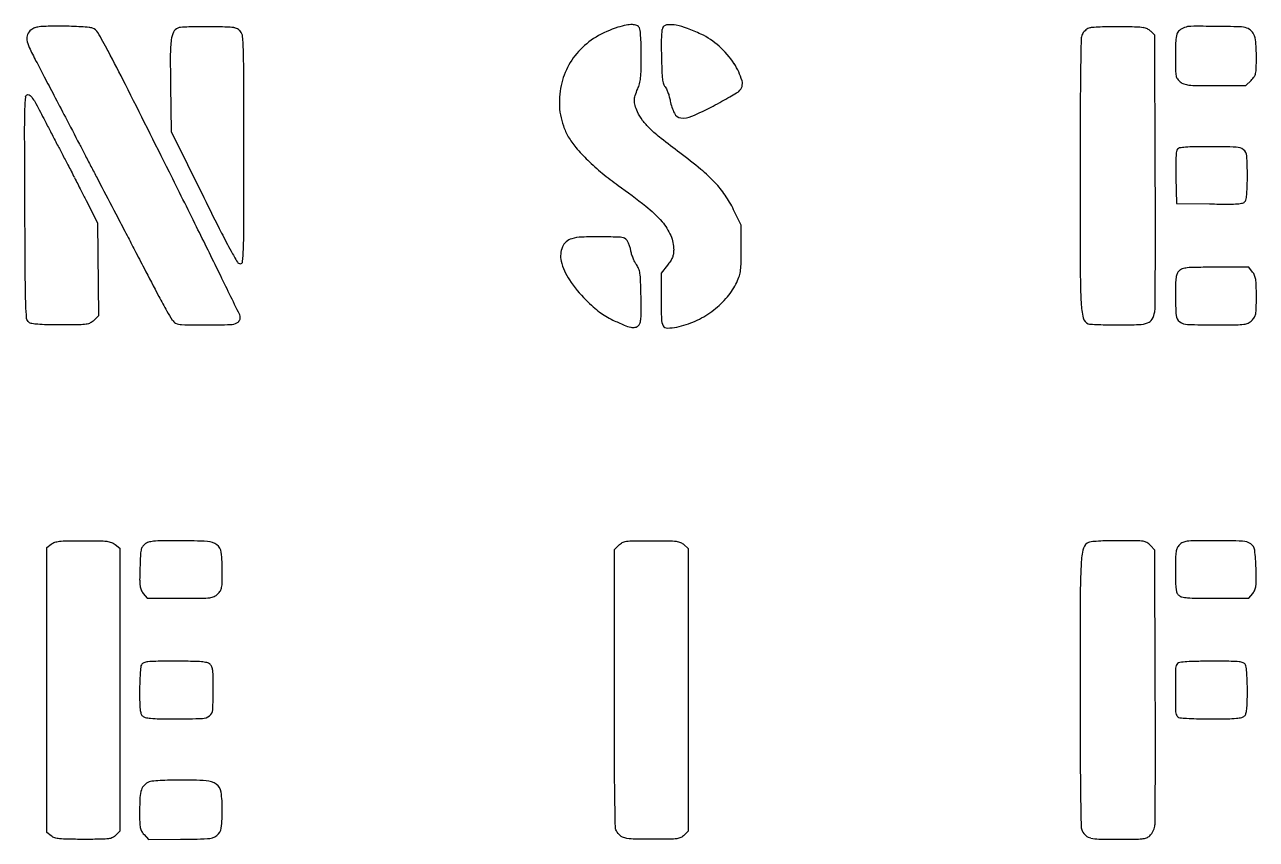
# Model space of a CAD drawing. Header units: centimetres. Extents: x 0 to 40, y 0 to 40.
# Drawn here: x 10.74 to 17.59, y 15.14 to 19.67 of the extents above; entities that cross this region are included whole.
import ezdxf

# ---------------------------------------------------------------- set-up
doc = ezdxf.new("R2010")
doc.units = ezdxf.units.CM
doc.header["$MEASUREMENT"] = 0
doc.layers.add('test v4_0', color=7, linetype='Continuous')

msp = doc.modelspace()

# ---------------------------------------------------------------- linework, layer by layer
at = {"layer": 'test v4_0'}
for p, q in [((17.025, 19.6095), (17.0023, 19.6322)), ((17.0279, 18.8572), (17.025, 19.6095)), ((11.5518, 19.3299), (11.555, 19.0747)), ((17.3621, 19.33), (17.5315, 19.33)), ((17.5315, 19.33), (17.5608, 19.3592)), ((11.555, 19.0747), (11.7372, 18.7074)), ((17.1422, 18.8186), (17.145, 18.675)), ((11.0827, 18.691), (11.145, 18.567)), ((14.725, 18.555), (14.6832, 18.64)), ((17.145, 18.675), (17.33, 18.6723)), ((11.145, 18.567), (11.1509, 18.05)), ((14.725, 18.42), (14.725, 18.555)), ((14.3149, 18.3311), (14.28, 18.2872)), ((17.5485, 18.32), (17.3643, 18.32)), ((17.5693, 18.2937), (17.5485, 18.32)), ((14.28, 18.2872), (14.28, 18.1448)), ((11.1509, 18.05), (11.1259, 18.025)), ((10.865, 16.7618), (10.8886, 16.7809)), ((10.865, 15.1782), (10.865, 16.7618)), ((11.2437, 16.7793), (11.27, 16.7585)), ((11.27, 16.7585), (11.27, 15.1863)), ((14.02, 16.7509), (14.0445, 16.7755)), ((14.02, 15.9798), (14.02, 16.7509)), ((14.4069, 16.7783), (14.43, 16.7565)), ((14.43, 16.7565), (14.43, 15.1863)), ((17.025, 16.7484), (17.0008, 16.7742)), ((17.0279, 15.9967), (17.025, 16.7484)), ((11.3999, 16.5074), (11.4215, 16.48)), ((17.5485, 16.48), (17.5701, 16.5074)), ((11.4215, 16.48), (11.6062, 16.48)), ((17.3626, 16.48), (17.5485, 16.48)), ((10.8886, 15.1591), (10.865, 15.1782)), ((11.27, 15.1863), (11.2483, 15.1631)), ((11.4045, 15.1665), (11.429, 15.14)), ((11.429, 15.14), (11.607, 15.1403)), ((14.43, 15.1863), (14.4083, 15.1631))]:
    msp.add_line(p, q, dxfattribs=at)
for centre, radius, start, end in [((10.8663, 19.2904), 0.369, 90.8287, 97.01194), ((10.9449, 13.8625), 5.7975, 89.99999, 90.82871), ((10.9449, 17.6609), 1.9991, 88.36758, 90.00002), ((10.9591, 18.1602), 1.4996, 86.34257, 88.36757), ((11.7313, 17.0981), 2.5594, 89.17042, 90.52281), ((14.1813, 19.1964), 0.479, 101.53373, 107.1508), ((14.1159, 19.5166), 0.1522, 88.33516, 101.53365), ((14.1182, 19.596), 0.0728, 68.37331, 88.33518), ((14.1346, 19.6372), 0.0285, 28.15491, 68.37337), ((14.3181, 19.6327), 0.0359, 92.44462, 140.30984), ((14.3255, 19.4598), 0.2089, 79.43512, 92.44468), ((14.294, 19.291), 0.3806, 69.66179, 79.4351), ((17.2265, 19.5536), 0.1058, 90.21193, 110.18813), ((17.2635, 9.5684), 10.0911, 89.43823, 90.21195), ((17.2719, 10.4283), 9.2311, 88.59806, 89.43824), ((10.8043, 19.593), 0.052, 155.83005, 188.99612), ((10.8173, 19.5872), 0.0663, 128.18857, 155.83006), ((10.8228, 19.5802), 0.0752, 110.46033, 128.18864), ((10.8346, 19.5487), 0.1087, 97.01194, 110.46031), ((10.9622, 18.2082), 1.4514, 84.59341, 86.3425), ((11.0909, 19.5684), 0.0852, 70.78131, 84.59347), ((11.1016, 19.5992), 0.0526, 30.25968, 70.78137), ((8.4934, 18.0776), 3.0722, 28.06715, 30.25968), ((11.6919, 19.5677), 0.1371, 154.2323, 172.77732), ((11.6102, 19.6072), 0.0464, 112.65677, 154.23231), ((11.611, 19.6053), 0.0484, 93.65095, 112.65673), ((11.7359, 17.6482), 2.0095, 92.35216, 93.65092), ((11.7236, 17.9472), 1.7103, 90.52283, 92.35213), ((11.6336, 10.3465), 9.3117, 88.5721, 89.17049), ((11.858, 19.3504), 0.305, 81.48416, 88.57214), ((11.8935, 19.5871), 0.0656, 61.80913, 81.48416), ((11.8991, 19.5976), 0.0538, 38.96583, 61.80911), ((11.8986, 19.5972), 0.0544, 4.87077, 38.96581), ((10.5383, 19.4813), 1.4197, 1.66346, 4.87067), ((14.1433, 19.2269), 0.4354, 121.16435, 137.81836), ((14.2016, 19.1304), 0.5481, 107.15085, 121.1644), ((14.1279, 19.6337), 0.036, 5.26543, 28.155), ((12.7051, 19.5026), 1.4648, 3.68086, 5.26541), ((12.8928, 19.5146), 1.2767, 1.48648, 3.68084), ((15.1337, 19.5641), 0.8528, 176.95458, 180.16637), ((14.8163, 19.581), 0.535, 173.38892, 176.95449), ((14.3097, 19.6397), 0.0249, 140.30987, 173.38886), ((14.1002, 18.7683), 0.938, 64.67965, 69.66177), ((14.3235, 19.2402), 0.416, 47.90117, 64.67965), ((16.6816, 19.5868), 0.0661, 155.50455, 178.85623), ((16.668, 19.593), 0.0512, 141.92326, 155.50454), ((16.699, 19.5687), 0.0905, 133.05759, 141.92324), ((16.6992, 19.5685), 0.0908, 124.20307, 133.05751), ((16.6776, 19.6002), 0.0524, 110.84528, 124.20297), ((16.6805, 19.5927), 0.0605, 94.08618, 110.84529), ((16.798, 17.9479), 1.7095, 92.59404, 94.08623), ((16.7926, 18.0665), 1.5907, 90.6715, 92.59407), ((16.8005, 17.3952), 2.2621, 89.1949, 90.67151), ((16.7284, 12.2697), 7.3881, 88.49204, 89.19494), ((16.9143, 19.3316), 0.3237, 81.68569, 88.49203), ((16.9494, 19.5717), 0.0812, 64.85927, 81.68562), ((16.9563, 19.5863), 0.0649, 44.96868, 64.85935), ((17.2838, 19.5724), 0.1425, 162.51548, 178.0299), ((17.1926, 19.6011), 0.0468, 129.80714, 162.51549), ((17.222, 19.5658), 0.0928, 110.18812, 129.80718), ((17.4946, 19.5274), 0.1293, 70.78133, 88.59803), ((17.5145, 19.5846), 0.0687, 44.64775, 70.78131), ((17.5153, 19.5854), 0.0676, 18.20682, 44.64776), ((17.417, 19.553), 0.1711, 3.40981, 18.20682), ((10.9108, 19.6099), 0.1598, 188.99608, 205.07138), ((12.3289, 20.2733), 1.7254, 205.07134, 207.87801), ((3.4999, 15.4149), 8.7313, 26.69089, 28.06712), ((12.1876, 19.5049), 0.6367, 172.77733, 179.88866), ((6.548, 19.3654), 5.4116, 0.1135, 1.66344), ((12.1864, 19.4963), 1.9834, 359.90896, 1.4864), ((18.0267, 19.5725), 3.7458, 180.16642, 181.23692), ((14.2592, 19.169), 0.512, 33.54032, 47.90113), ((47.6626, 18.9682), 31.0533, 178.85621, 179.16492), ((19.5572, 19.4942), 2.4172, 178.0298, 180.00004), ((16.338, 19.4888), 1.252, 360, 3.40976), ((23.6754, 19.4826), 12.1246, 179.8887, 180.72178), ((14.1211, 19.247), 0.4054, 137.81832, 155.14129), ((10.432, 19.4991), 3.7378, 358.74746, 359.90895), ((19.6148, 19.6068), 5.3343, 181.2369, 182.11512), ((23.0511, 19.4942), 5.9111, 179.99996, 180.77001), ((14.5533, 19.4888), 3.0367, 358.79729, 0.00003), ((14.1314, 19.2422), 0.4167, 155.14128, 172.11032), ((13.6563, 19.4286), 0.5127, 353.72029, 358.74754), ((14.7978, 19.4289), 0.514, 182.11512, 187.00606), ((14.3961, 19.2598), 0.3477, 16.26343, 33.54037), ((36.8389, 19.126), 20.2284, 179.16487, 179.81804), ((17.3193, 19.4171), 0.1788, 180.77003, 190.40791), ((17.1881, 19.393), 0.0453, 190.40794, 215.17061), ((17.5351, 19.4096), 0.0522, 325.01069, 347.28315), ((17.4541, 19.4279), 0.1353, 347.28318, 358.79727), ((-234.4468, -104.2124), 275.0569, 26.577206, 26.690881), ((-191.1885, 18.9737), 203.1485, 0.000041, 0.113487), ((13.9868, 19.3854), 0.179, 335.59331, 345.45287), ((13.9409, 19.3973), 0.2264, 345.45292, 353.72032), ((14.4545, 19.3867), 0.1681, 187.00605, 196.34353), ((14.3342, 19.3514), 0.0427, 196.34341, 222.19123), ((14.6748, 19.3411), 0.0574, 311.08719, 16.26345), ((17.214, 19.4113), 0.0771, 215.17062, 231.8114), ((17.2108, 19.4072), 0.0719, 231.81139, 251.15491), ((17.2279, 19.4573), 0.1248, 251.15483, 263.95673), ((17.2653, 19.8105), 0.48, 263.95664, 269.37627), ((17.3621, 28.7038), 9.3738, 269.37619, 270.00003), ((17.4529, 19.4671), 0.1526, 314.99995, 325.01071), ((14.1802, 19.2355), 0.4661, 172.11029, 180.47954), ((13.3089, 21.6571), 2.7465, 298.47174, 299.53858), ((13.065, 22.0876), 3.2413, 299.53855, 300.29531), ((14.6592, 19.359), 0.0811, 300.29531, 311.08712), ((20.6131, 24.1844), 10.9889, 207.07607, 207.35086), ((14.0975, 19.2348), 0.3834, 180.47952, 190.16888), ((14.578, 19.2895), 0.2513, 190.38644, 206.79924), ((13.6977, 20.8771), 1.8753, 293.67425, 297.67241), ((12.6939, 22.7913), 4.0368, 297.67237, 298.47176), ((130.3315, 18.829), 113.7215, 179.818034, 180.000005), ((39.7294, 34.0725), 32.5111, 207.35081, 207.47319), ((14.086, 19.2327), 0.3717, 190.16894, 200.02003), ((14.3959, 19.1975), 0.0472, 206.79928, 263.30735), ((14.4039, 19.2662), 0.1164, 263.30743, 293.67422), ((41.7579, 35.1272), 34.7975, 207.47319, 207.5942), ((14.1196, 19.2449), 0.4074, 200.0201, 209.21526), ((14.0887, 19.2276), 0.372, 209.21533, 220.5399), ((31.499, 29.7654), 23.2219, 207.59426, 207.75813), ((83.2906, 56.5587), 81.423, 207.465698, 207.511535), ((-245.8221, 18.9741), 257.7821, 359.906439, 359.999946), ((14.6402, 19.6993), 1.0977, 220.53988, 225.59278), ((17.1689, 18.9613), 0.0233, 140.30987, 173.7176), ((17.1667, 18.963), 0.0205, 99.35095, 140.30979), ((17.2235, 18.6187), 0.3695, 94.35623, 99.35094), ((17.2572, 18.1755), 0.814, 90.78785, 94.35617), ((17.3329, 12.6674), 6.3226, 90.00005, 90.78775), ((17.3329, 14.0932), 4.8968, 88.29697, 90), ((17.4764, 18.9188), 0.0691, 52.36902, 88.29693), ((17.4902, 18.9367), 0.0465, 3.55595, 52.36895), ((135.7927, 83.9029), 140.6191, 207.511502, 207.541984), ((14.7911, 19.8534), 1.3134, 225.59275, 230.32883), ((12.5328, 16.4737), 3.0968, 50.5319, 53.2783), ((18.0042, 18.8827), 0.8626, 176.82945, 179.93011), ((17.7594, 18.8962), 0.6174, 173.71757, 176.82946), ((15.7795, 18.8304), 1.7605, 359.99999, 3.55594), ((132.263, 82.0622), 136.6382, 207.541977, 207.572458), ((-69.1785, -21.5343), 90.2617, 26.361762, 26.577194), ((14.8515, 19.9262), 1.4079, 230.32881, 234.82435), ((13.9545, 18.2003), 0.8601, 43.4069, 50.53197), ((-78.8542, 18.486), 95.8828, 0.048139, 0.22186), ((20.3042, 18.8799), 3.1626, 179.93008, 181.10944), ((60.7999, 44.746), 56.019, 207.57253, 207.63189), ((14.167, 18.4013), 0.5676, 34.2866, 43.40693), ((207.1198, 18.829), 190.5098, 179.999997, 180.161571), ((16.8581, 18.79), 0.6814, 355.01312, 358.56105), ((15.2509, 18.8304), 2.2891, 358.56103, 0.00005), ((44.2502, 34.8297), 36.2909, 206.37552, 206.72319), ((14.0881, 18.3475), 0.6631, 26.16975, 34.28654), ((17.5018, 18.7054), 0.0318, 323.82507, 351.00637), ((17.1022, 18.7687), 0.4363, 351.00641, 355.01304), ((17.5005, 30.2078), 11.5368, 269.15279, 269.68816), ((17.4411, 19.2935), 0.6223, 269.68815, 274.17338), ((17.4752, 18.8262), 0.1538, 274.17335, 284.42955), ((17.5074, 18.7014), 0.0249, 284.42951, 323.8251), ((-35.8123, 18.522), 52.841, 359.77687, 0.04822), ((-30.8178, -2.5238), 47.4487, 26.01318, 26.36177), ((14.5463, 19.8751), 3.0349, 206.72321, 208.86394), ((7.5964, 18.5603), 4.3633, 358.16305, 359.90642), ((13.8494, 18.383), 0.1283, 157.07031, 193.03689), ((13.8053, 18.4016), 0.0805, 106.12739, 157.07029), ((13.8463, 18.26), 0.2279, 92.02912, 106.12738), ((13.9283, 15.9452), 2.5442, 89.62499, 92.02903), ((13.9179, 14.357), 4.1324, 88.10451, 89.62489), ((14.0528, 18.4343), 0.0529, 53.82502, 88.10452), ((14.0678, 18.4548), 0.0274, 30.2872, 53.82508), ((13.968, 18.3965), 0.143, 23.36222, 30.28718), ((13.9399, 18.3844), 0.1737, 16.73443, 23.36216), ((13.926, 18.3802), 0.1882, 10.4935, 16.73444), ((13.435, 19.2625), 1.7659, 208.86395, 211.15364), ((10.9222, 18.4537), 1.0358, 354.36995, 358.16304), ((9.973, 18.42), 4.752, 358.98217, 359.99996), ((35.421, 30.7488), 27.044, 207.37176, 207.74602), ((11.9397, 18.3586), 0.0186, 211.15369, 269.99998), ((11.9397, 18.3533), 0.0133, 269.99999, 354.36989), ((14.0268, 18.4241), 0.3104, 193.03692, 214.19007), ((14.0656, 18.2775), 0.0961, 21.44654, 36.76474), ((14.0457, 18.2697), 0.1175, 8.27592, 21.44653), ((14.5788, 18.3174), 0.1437, 338.70385, 351.34033), ((14.4245, 18.3409), 0.2998, 351.34033, 358.98213), ((19.8533, 18.3009), 3.2425, 180.16161, 183.16144), ((-160.3589, 19.0071), 177.3885, 359.706282, 359.77687), ((17.1963, 18.2637), 0.0513, 135, 156.57845), ((17.1929, 18.2671), 0.0466, 108.49462, 135.00001), ((17.2169, 18.1954), 0.1221, 95.59191, 108.49457), ((17.2573, 17.7828), 0.5367, 90.52342, 95.59189), ((17.3643, 6.0727), 12.2473, 90, 90.52345), ((17.5061, 18.244), 0.0804, 22.59895, 38.18865), ((-265.3477, -116.9782), 308.4163, 25.965459, 26.013129), ((14.4086, 18.6835), 0.7721, 214.19004, 224.90135), ((13.7844, 18.2317), 0.3816, 2.08647, 8.27589), ((8.2018, 18.0283), 5.9679, 1.2543, 2.08646), ((14.358, 18.3978), 0.3784, 318.23657, 333.14633), ((14.3097, 18.4223), 0.4326, 333.14634, 338.70385), ((21.0261, 18.16), 3.8861, 178.97596, 179.99995), ((17.4148, 18.2245), 0.2743, 171.86988, 178.97595), ((17.2237, 18.2519), 0.0812, 156.5784, 171.86991), ((17.4938, 18.2388), 0.0937, 8.69934, 22.59896), ((17.3338, 18.2144), 0.2556, 1.30267, 8.69927), ((14.8641, 18.1582), 2.7259, 359.99997, 1.30263), ((13.7186, 19.3325), 2.522, 207.74597, 209.87915), ((8.4127, 18.0329), 5.7569, 0.44439, 1.25432), ((18.6103, 18.16), 1.4703, 179.99997, 184.19676), ((14.0587, 18.1582), 3.5313, 358.91457, 359.99998), ((14.6262, 18.9003), 1.0792, 224.90134, 227.88215), ((14.2241, 18.4555), 0.4796, 227.88207, 233.34773), ((18.1605, 18.1448), 3.8805, 179.99997, 181.6755), ((14.2675, 18.4786), 0.4997, 306.13277, 318.23658), ((17.1146, 18.1497), 0.4997, 183.16144, 192.85468), ((16.8779, 18.0985), 0.1493, 349.76342, 359.70624), ((17.4055, 18.0948), 0.1839, 349.59349, 358.9145), ((12.4854, 18.624), 1.0998, 209.87911, 212.90438), ((11.6032, 18.0532), 0.049, 212.90438, 241.84505), ((11.9053, 18.039), 0.0325, 298.15498, 314.40406), ((11.8972, 18.0473), 0.0441, 314.40406, 327.31448), ((11.8989, 18.0462), 0.042, 327.3145, 340.51572), ((11.9057, 18.0405), 0.0343, 359.99997, 25.96544), ((11.915, 18.0405), 0.025, 340.51566, 0.00003), ((14.1713, 18.3846), 0.3912, 233.34768, 239.48947), ((14.2184, 18.4645), 0.4839, 239.48947, 244.72631), ((14.7914, 19.6782), 1.8261, 244.7264, 246.90311), ((14.0294, 18.0473), 0.1389, 344.97322, 355.34812), ((13.7026, 18.0739), 0.4668, 355.34816, 0.44435), ((14.3599, 18.0336), 0.0782, 181.67544, 209.38085), ((14.2704, 18.4596), 0.4817, 281.72176, 294.321), ((14.2526, 18.4991), 0.525, 294.32103, 306.13274), ((16.6717, 18.0486), 0.0454, 192.85468, 249.00634), ((16.9695, 18.0551), 0.047, 289.87258, 330.40826), ((16.9003, 18.0944), 0.1266, 330.40831, 349.76343), ((17.1917, 18.0559), 0.0479, 184.19676, 234.02882), ((17.2094, 18.0803), 0.078, 234.02884, 268.29803), ((17.5139, 18.0761), 0.0728, 295.33475, 314.99999), ((17.5028, 18.0872), 0.0885, 315.00004, 329.68453), ((17.5284, 18.0722), 0.059, 329.68457, 349.59343), ((11.6151, 18.0754), 0.0742, 241.84499, 269.10356), ((11.7411, 26.131), 8.1308, 269.10352, 270.06471), ((11.7412, 26.0998), 8.0996, 270.06464, 271.02927), ((11.8853, 18.0764), 0.0749, 271.02926, 298.15496), ((14.1534, 18.182), 0.1996, 246.90316, 257.98675), ((14.1248, 18.0477), 0.0623, 257.98679, 280.66963), ((14.1297, 18.0217), 0.0358, 280.66964, 315.00001), ((14.1314, 18.0199), 0.0333, 315.00003, 344.97311), ((14.3145, 18.0081), 0.0261, 209.38079, 271.14779), ((14.3091, 18.2731), 0.2912, 271.14784, 281.72171), ((16.6691, 18.0417), 0.038, 249.00638, 267.22008), ((16.848, 21.7259), 3.7266, 267.21999, 267.91189), ((16.8029, 20.4889), 2.4887, 267.91182, 269.14161), ((16.8258, 22.021), 4.021, 269.14152, 270.00004), ((16.8258, 21.3748), 3.3748, 270.00003, 271.90908), ((16.9331, 18.1559), 0.1541, 271.90912, 289.87251), ((17.3604, 23.1631), 5.1631, 268.29794, 270.00005), ((17.3604, 32.6533), 14.6533, 270.00004, 270.46047), ((17.4751, 18.3839), 0.3834, 270.46056, 276.82769), ((17.5113, 18.0816), 0.079, 276.82775, 295.33475), ((11.446, 16.7347), 0.0594, 128.96836, 148.39356), ((11.4449, 16.736), 0.0577, 106.41896, 128.96835), ((11.471, 16.6475), 0.15, 95.36369, 106.41892), ((11.51, 16.2325), 0.5668, 90.50984, 95.36368), ((11.5911, 7.1082), 9.6915, 89.89674, 90.5098), ((11.6027, 13.5447), 3.2549, 87.26578, 89.89669), ((11.7534, 16.7), 0.096, 53.77975, 87.26577), ((16.6884, 16.736), 0.0645, 127.51621, 169.52418), ((16.6666, 16.7644), 0.0287, 97.21218, 127.51614), ((16.7485, 16.1174), 0.6809, 94.16575, 97.21211), ((16.7705, 15.8158), 0.9833, 91.21535, 94.16569), ((16.8283, 13.087), 3.7127, 90.11704, 91.21528), ((16.8425, 6.161), 10.6387, 89.56673, 90.117), ((16.9208, 16.5219), 0.2775, 81.94168, 89.56677), ((16.951, 16.7352), 0.0621, 60.66358, 81.9417), ((16.9418, 16.7188), 0.0809, 43.21558, 60.66365), ((17.2046, 16.7366), 0.0588, 114.27391, 136.78811), ((17.2139, 16.7159), 0.0815, 96.63754, 114.27381), ((17.2505, 16.4017), 0.3979, 90.48546, 96.63755), ((17.3606, 3.4039), 13.3961, 90.00005, 90.48546), ((17.3606, 11.8028), 4.9972, 88.2465, 89.99994), ((17.5109, 16.7102), 0.0875, 56.3188, 88.24646), ((17.5321, 16.7421), 0.0491, 6.80319, 56.31874), ((15.225, 16.5365), 3.8449, 177.31003, 178.33402), ((11.5847, 16.7075), 0.2006, 168.53072, 177.3101), ((11.4436, 16.7362), 0.0567, 148.39354, 168.53075), ((11.7749, 16.7293), 0.0598, 6.20848, 53.77972), ((10.8637, 16.6302), 0.9763, 0.00001, 6.20843), ((17.2607, 16.6302), 0.6465, 169.52422, 177.25828), ((17.393, 16.7006), 0.2524, 171.38117, 179.00534), ((17.2183, 16.727), 0.0757, 154.78522, 171.3811), ((17.2113, 16.7303), 0.068, 136.78815, 154.78526), ((16.4735, 16.6158), 1.1152, 1.66599, 6.80319), ((14.9427, 16.5447), 3.5625, 178.33397, 179.42235), ((20.3639, 16.4816), 3.7533, 177.25829, 179.85093), ((21.2604, 16.6334), 4.1204, 179.00538, 180.00003), ((14.0273, 16.5447), 3.5625, 0.57765, 1.66603), ((11.6142, 16.5783), 0.2338, 179.42237, 187.37023), ((9.0287, 16.6302), 2.8113, 358.75146, 0.00003), ((20.8376, 16.6334), 3.6976, 179.99995, 181.04731), ((17.3558, 16.5783), 0.2338, 352.62977, 0.57763), ((11.4599, 16.5583), 0.0782, 187.37019, 203.58939), ((11.4707, 16.563), 0.09, 203.58943, 218.18855), ((11.7511, 16.5689), 0.091, 315.00001, 329.09416), ((11.7798, 16.5517), 0.0576, 329.09413, 348.94727), ((11.673, 16.5726), 0.1664, 348.94725, 358.75145), ((17.4421, 16.5713), 0.3015, 181.04726, 187.61111), ((17.2322, 16.5433), 0.0898, 187.61109, 201.34836), ((17.1833, 16.5242), 0.0372, 201.34832, 227.85529), ((17.4993, 16.563), 0.09, 321.81145, 336.41057), ((17.5101, 16.5583), 0.0782, 336.41061, 352.62981), ((11.6062, 32.0815), 15.6015, 270.00003, 270.44373), ((11.7239, 16.8783), 0.3978, 270.44378, 276.68954), ((11.7609, 16.5631), 0.0805, 276.68953, 295.06173), ((11.7644, 16.5556), 0.0722, 295.06173, 314.99994), ((216.8307, 15.9702), 200.2207, 179.850859, 180.000057), ((17.1837, 16.5247), 0.0379, 227.85524, 257.55208), ((17.2253, 16.7129), 0.2307, 257.55211, 265.36812), ((17.2672, 17.2302), 0.7496, 265.36818, 269.37504), ((17.3626, 25.9733), 9.4933, 269.37505, 270.00003), ((12.5843, 15.9741), 1.2043, 174.12779, 175.89636), ((11.4222, 16.0936), 0.0361, 151.84496, 174.12786), ((11.4112, 16.0995), 0.0236, 110.98657, 151.84508), ((11.4351, 16.0372), 0.0904, 95.91452, 110.98652), ((11.4735, 15.6666), 0.4629, 90.50519, 95.91451), ((11.5771, 3.9165), 12.2135, 90.00005, 90.50517), ((11.5771, 7.824), 8.306, 89.32603, 90.00005), ((11.6667, 15.4434), 0.6861, 85.14009, 89.32611), ((11.7067, 15.9142), 0.2136, 77.01141, 85.1401), ((11.7462, 16.0853), 0.038, 47.8553, 77.01134), ((11.7469, 16.086), 0.037, 20.87785, 47.8553), ((11.6943, 16.066), 0.0932, 7.35317, 20.87782), ((17.1789, 16.0911), 0.0381, 135, 178.7046), ((17.1663, 16.1037), 0.0202, 96.21337, 134.99998), ((17.2579, 15.2623), 0.8666, 93.62051, 96.21338), ((17.2772, 14.9579), 1.1716, 90.88723, 93.62057), ((17.3417, 10.7933), 5.3367, 90.00002, 90.88719), ((17.3416, 3.6966), 12.4334, 89.49988, 89.99995), ((17.4461, 15.6607), 0.4689, 84.12576, 89.49981), ((17.4847, 16.0362), 0.0914, 69.14069, 84.12576), ((17.5088, 16.0995), 0.0236, 28.15496, 69.14065), ((17.4978, 16.0936), 0.0361, 5.87214, 28.15504), ((16.3357, 15.9741), 1.2043, 4.10364, 5.87221), ((12.4717, 15.9822), 1.0915, 175.89627, 178.24371), ((11.4689, 16.0369), 0.3206, 0.98413, 7.3531), ((7.6759, 15.9717), 4.1141, 359.99999, 0.98409), ((22.5337, 15.97), 5.3942, 178.70463, 179.99996), ((16.4483, 15.9822), 1.0915, 1.75629, 4.10373), ((12.9873, 15.9664), 1.6073, 178.24362, 180.00004), ((14.6784, 15.9664), 3.2984, 179.99998, 181.13626), ((9.9321, 15.9717), 1.8579, 356.57646, 359.99997), ((136.2474, 15.9701), 119.6374, 180.000045, 180.175829), ((-80.3167, 15.6195), 97.3453, 0.051017, 0.221988), ((22.5337, 15.97), 5.3942, 180.00004, 181.29537), ((15.9327, 15.9664), 1.6073, 359.99996, 1.75638), ((14.2416, 15.9664), 3.2984, 358.86374, 0.00002), ((11.7949, 15.9092), 0.4143, 181.13624, 186.37468), ((17.1251, 15.9092), 0.4143, 353.62532, 358.86376), ((11.5344, 15.8801), 0.1522, 186.37467, 195.48562), ((11.4178, 15.8478), 0.0312, 195.48571, 224.99999), ((11.4175, 15.8475), 0.0308, 224.99994, 257.92719), ((11.7269, 15.88), 0.0678, 271.72939, 308.15887), ((11.7398, 15.8636), 0.047, 308.15882, 356.57648), ((17.1789, 15.8489), 0.0381, 181.2954, 225), ((17.1663, 15.8363), 0.0202, 224.99996, 263.58858), ((17.5025, 15.8475), 0.0308, 282.09988, 314.99997), ((17.5022, 15.8478), 0.0312, 315.00001, 344.51429), ((17.3856, 15.8801), 0.1522, 344.51438, 353.62533), ((11.4607, 16.0495), 0.2374, 257.92712, 265.23329), ((11.4993, 16.5127), 0.7022, 265.23329, 269.2894), ((11.5842, 23.3536), 7.5436, 269.28934, 270.00003), ((11.5842, 20.6076), 4.7976, 270.00001, 271.72939), ((17.255, 16.6259), 0.8148, 263.58851, 266.27442), ((17.2743, 16.9219), 1.1114, 266.27441, 269.07695), ((17.3363, 20.7724), 4.9624, 269.07704, 269.99996), ((17.3363, 23.3056), 7.4956, 270.00001, 270.71322), ((17.4209, 16.5096), 0.6991, 270.71323, 274.77805), ((17.4594, 16.0485), 0.2364, 274.77807, 282.09981), ((-36.5666, 15.6585), 53.5952, 359.78376, 0.05099), ((35.991, 15.6624), 19.3806, 180.17587, 180.85104), ((11.5479, 15.3632), 0.166, 161.57991, 176.59623), ((11.4556, 15.3939), 0.0687, 135.40607, 161.5799), ((11.4634, 15.3862), 0.0796, 111.97657, 135.40604), ((11.452, 15.4144), 0.0492, 94.15598, 111.97655), ((11.6179, 13.1307), 2.339, 93.04607, 94.156), ((11.5955, 13.5524), 1.9167, 91.42505, 93.04603), ((11.62, 12.5664), 2.903, 90.23738, 91.425), ((11.6183, 12.9719), 2.4975, 86.96328, 90.23739), ((11.745, 15.3594), 0.1066, 54.68376, 86.96333), ((11.7696, 15.3941), 0.0641, 8.11081, 54.68374), ((-164.9712, 16.1432), 182.0007, 359.714993, 359.783748), ((12.6228, 15.2992), 1.2428, 176.59621, 180.00001), ((11.1444, 15.305), 0.6956, 359.99995, 8.11079), ((47.2386, 15.8295), 30.6294, 180.85104, 181.15815), ((14.5129, 15.2992), 3.1329, 179.99999, 181.17982), ((10.9639, 15.305), 0.8761, 353.3217, 0.00004), ((11.5654, 15.2385), 0.1848, 181.17979, 190.46418), ((16.6679, 15.2115), 0.0524, 181.15813, 208.03996), ((16.9449, 15.2269), 0.0813, 339.5855, 349.76964), ((16.8802, 15.2386), 0.1471, 349.76967, 359.71501), ((11.4466, 15.2166), 0.0639, 190.46416, 209.25962), ((11.477, 15.2336), 0.0988, 209.25964, 222.82334), ((11.6011, 18.4796), 3.3393, 270.10239, 272.67624), ((11.7523, 15.2432), 0.0993, 272.67629, 305.25483), ((11.7758, 15.2099), 0.0586, 305.25493, 353.32168), ((16.7007, 15.2289), 0.0895, 208.0399, 229.19191), ((16.6831, 15.2086), 0.0626, 229.192, 256.83981), ((16.7201, 15.3671), 0.2255, 256.8398, 268.59071), ((16.8302, 19.8409), 4.7006, 268.59061, 269.88296), ((16.8364, 22.8638), 7.7235, 269.88293, 270.57025), ((16.9091, 15.557), 0.4164, 270.57033, 276.33101), ((16.9433, 15.2492), 0.1067, 276.331, 289.94609), ((16.9616, 15.1986), 0.0528, 289.94612, 312.97319), ((16.956, 15.2047), 0.0611, 312.97322, 325.38669), ((16.901, 15.2427), 0.128, 325.38668, 332.52755), ((16.8968, 15.2448), 0.1326, 332.52758, 339.58557)]:
    msp.add_arc(centre, radius, start, end, dxfattribs=at)
at = {"layer": 'test v4_0', "extrusion": (0, 0, -1)}
for centre, radius, start, end in [((18.6883, 3.8658), 33.3641, 152.12198, 152.29157), ((44.4284, -9.653), 62.4382, 152.29151, 152.397622), ((-14.2694, 19.2927), 0.0447, 137.80887, 155.27358), ((-11.9551, 19.1653), 1.213, 1.54252, 4.87461), ((-10.7591, 19.2673), 0.0127, 4.87459, 90.00003), ((-10.7591, 19.2628), 0.0172, 89.99998, 133.88308), ((-10.6898, 19.1907), 0.1172, 133.88296, 144.55129), ((-10.5467, 19.0888), 0.2929, 144.55121, 151.16337), ((68.9638, -22.4811), 90.1248, 152.397632, 152.485409), ((-14.2221, 19.2466), 0.0907, 342.77254, 0.39514), ((-14.2249, 19.2466), 0.0935, 0.39512, 17.6798), ((-14.4524, 19.1741), 0.3323, 17.67982, 24.4067), ((-14.0814, 19.2061), 0.2517, 155.27364, 160.13045), ((-14.0417, 19.1918), 0.2939, 160.13047, 164.91443), ((-14.0348, 19.1899), 0.301, 164.9144, 169.6136), ((-15.2846, 19.0756), 4.5438, 359.84962, 1.54257), ((-9.2677, 18.3846), 1.753, 151.16332, 152.92387), ((-14.4236, 19.3091), 0.3017, 335.57258, 342.77252), ((-14.3843, 19.2913), 0.2585, 323.31106, 335.57256), ((164.2511, -72.115), 197.5641, 152.485488, 152.534304), ((-14.4818, 19.3639), 0.3801, 314.12607, 323.31116), ((-248.2593, 19.6868), 237.5193, 359.750912, 359.84969), ((-14.7849, 19.6764), 0.8154, 308.28715, 314.12616), ((-17.2748, 22.8306), 4.8339, 306.72169, 308.28721), ((-0.1804, 13.2822), 12.1695, 152.24186, 152.56432), ((9.0562, 8.4871), 22.5766, 152.56431, 152.76737), ((8.6613, 8.6903), 22.1324, 152.76735, 152.97109), ((-12.0462, 15.9459), 3.4616, 125.1757, 128.36572), ((-2.3055, 14.2851), 9.821, 152.97105, 153.34508), ((551.4911, -275.787), 635.0973, 152.3680357, 152.3852244), ((-220.7106, 19.5668), 209.9703, 359.641421, 359.750971), ((-13.7844, 18.1416), 0.6611, 128.36574, 139.24124), ((64.6472, -21.1113), 85.6642, 152.385216, 152.460388), ((-14.0572, 18.3768), 0.3009, 139.24117, 156.59718), ((33.337, -4.7847), 50.353, 152.46045, 152.56633), ((-14.1495, 18.4168), 0.2004, 156.5971, 180.13475), ((80.3038, -29.1649), 103.2706, 152.56636, 152.628239), ((-14.3029, 18.45), 0.1952, 343.11899, 349.5065), ((-14.3904, 18.4765), 0.2865, 338.32827, 343.11887), ((-14.3718, 18.4692), 0.2666, 333.45083, 338.32825), ((-14.2366, 18.418), 0.1145, 202.33605, 213.48755), ((-14.2599, 18.4084), 0.0893, 189.39732, 202.33607), ((-14.2103, 18.4166), 0.1396, 180.1347, 189.39736), ((-14.2219, 18.3943), 0.099, 323.23524, 333.45096), ((-14.0518, 18.5402), 0.3361, 213.48751, 218.482), ((-15.7175, 18.2839), 4.9731, 358.0195, 359.64141), ((-12.134, 18.1599), 1.3875, 354.88259, 358.01945), ((-10.7825, 18.0389), 0.0306, 306.16837, 354.88261), ((-10.7879, 18.0463), 0.0397, 279.79787, 306.16848), ((-11.0691, 18.0819), 0.0804, 225, 242.63832), ((-10.842, 18.3596), 0.3577, 274.55926, 279.79793), ((-10.8759, 18.7849), 0.7843, 270.94459, 274.5592), ((-10.9424, 22.8184), 4.8184, 270.00005, 270.94451), ((-10.9424, 28.4916), 10.4916, 269.43919, 270), ((-11.0421, 18.3063), 0.3058, 262.23859, 269.43922), ((-11.0739, 18.0725), 0.0699, 242.63824, 262.23864), ((-10.926, 16.7348), 0.0593, 51.00121, 72.11732), ((-10.9479, 16.6667), 0.1309, 72.11736, 83.80632), ((-10.9827, 16.3458), 0.4536, 83.80631, 89.22846), ((-11.0648, 10.2566), 6.5434, 89.2284, 90.00006), ((-11.0648, 9.7542), 7.0458, 89.99999, 90.73818), ((-11.1503, 16.39), 0.4095, 90.73821, 96.60859), ((-11.1842, 16.683), 0.1145, 96.60867, 109.82794), ((-11.198, 16.7212), 0.0739, 109.82798, 128.18857), ((-14.0989, 16.7211), 0.0768, 44.99998, 63.13169), ((-14.0964, 16.7261), 0.0713, 63.13165, 82.31313), ((-14.1283, 16.4893), 0.3103, 82.31311, 89.4249), ((-14.2264, 6.7178), 10.0822, 89.42494, 89.99995), ((-14.2264, 8.1118), 8.6882, 90.00003, 90.63785), ((-14.3189, 16.4237), 0.3758, 90.63783, 96.87053), ((-14.353, 16.7061), 0.0914, 96.87049, 112.49555), ((-14.3639, 16.7326), 0.0627, 112.49553, 133.21185), ((-136.8425, 15.9797), 122.8225, 359.826552, 0.000044), ((-33.8771, 15.668), 19.8566, 359.15946, 359.82661), ((-45.7215, 15.8417), 31.7023, 358.85902, 359.15948), ((-14.078, 15.2115), 0.0525, 331.96005, 358.85906), ((-10.9257, 15.205), 0.059, 287.5946, 308.99882), ((-10.9486, 15.277), 0.1346, 276.03703, 287.59456), ((-10.9844, 15.6154), 0.4748, 270.73633, 276.03708), ((-11.0694, 22.2285), 7.0885, 270.00001, 270.73637), ((-11.0694, 24.8568), 9.7168, 269.41348, 269.99996), ((-11.1655, 15.4698), 0.3293, 262.62819, 269.41346), ((-11.1983, 15.2161), 0.0735, 244.26186, 262.62814), ((-11.2036, 15.2051), 0.0613, 223.21187, 244.26185), ((-14.1106, 15.2289), 0.0895, 310.79816, 331.96017), ((-14.0931, 15.2086), 0.0626, 283.15106, 310.7982), ((-14.1302, 15.3674), 0.2257, 271.40728, 283.1511), ((-14.2404, 19.8529), 4.7126, 270.11701, 271.4073), ((-14.2503, 24.6986), 9.5583, 269.52571, 270.117), ((-14.3267, 15.4637), 0.3231, 262.672, 269.52574), ((-14.3587, 15.215), 0.0723, 244.13309, 262.67196), ((-14.3634, 15.2053), 0.0615, 223.21178, 244.13312)]:
    msp.add_arc(centre, radius, start, end, dxfattribs=at)

doc.saveas('drawing.dxf')
